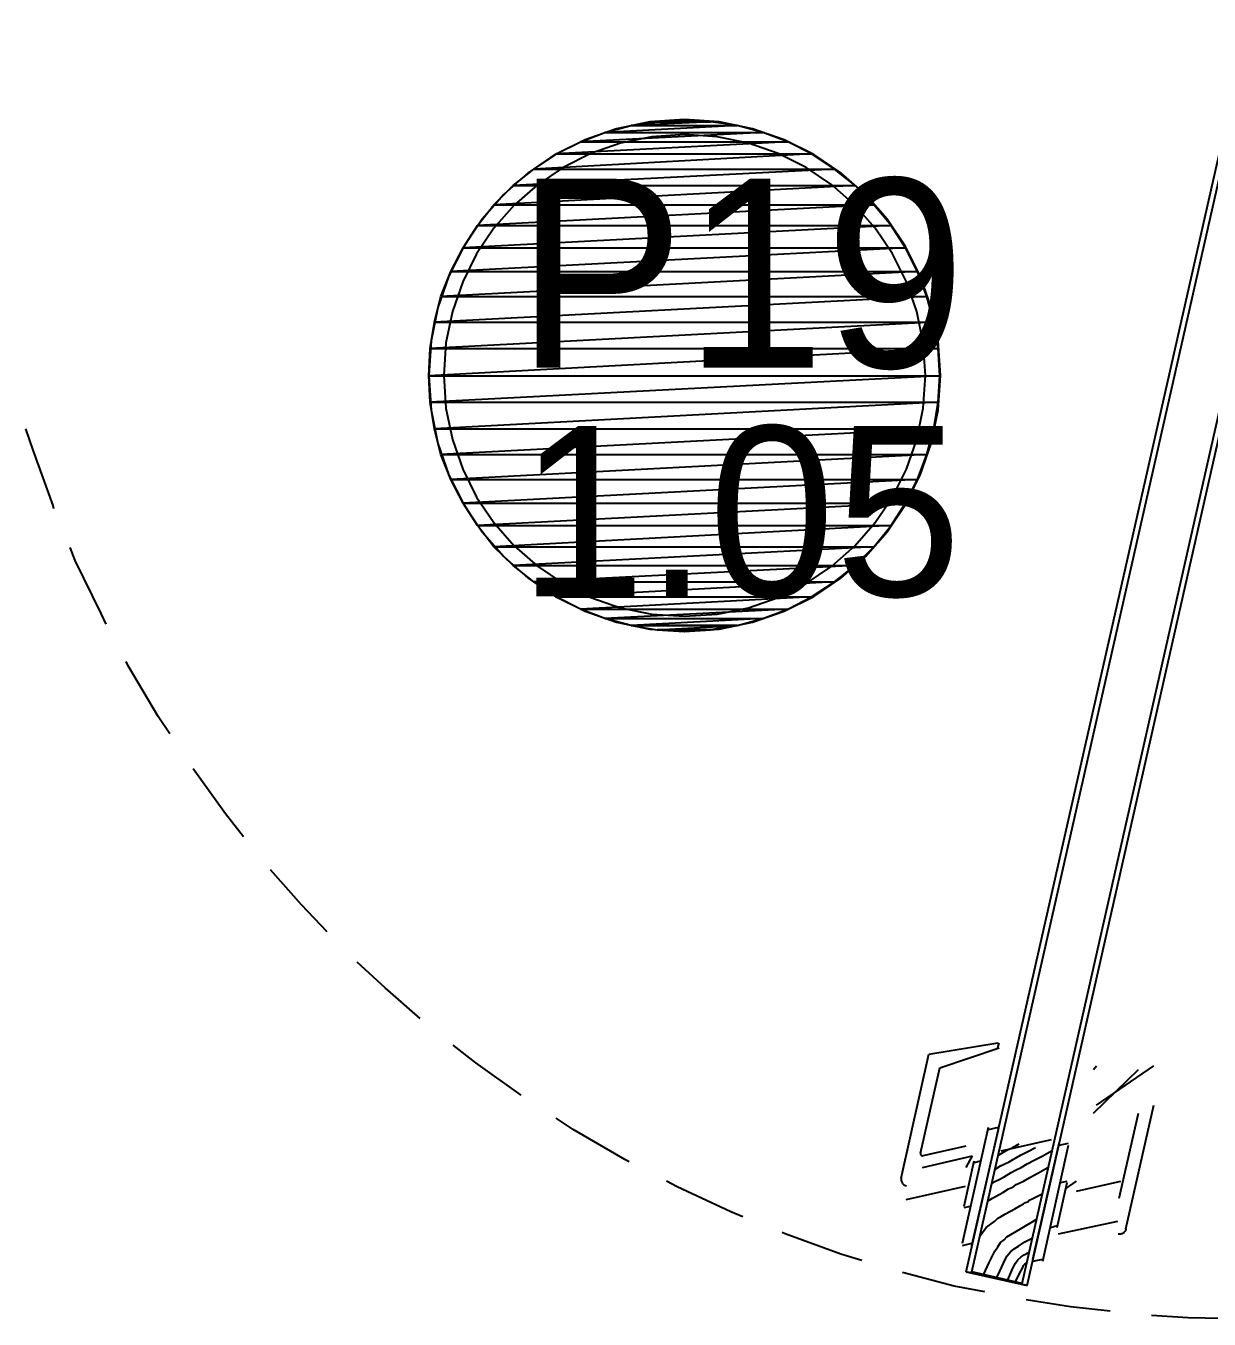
# Model space of a CAD drawing. Header units: millimetres. Extents: x 7649 to 34105, y 3983 to 25377.
# Drawn here: x 18036 to 18911, y 10368 to 11324 of the extents above; entities that cross this region are included whole.
import ezdxf

# ---------------------------------------------------------------- set-up
doc = ezdxf.new("R2010")
doc.units = ezdxf.units.MM

msp = doc.modelspace()

# ---------------------------------------------------------------- linework, layer by layer
at = {"layer": 'GEOMETRY', "color": 7}
for p, q in [((18731.79444, 10402.53472), (18940.28611, 11323.81389)), ((18736.02778, 10402.53472), (18943.99028, 11322.22639)), ((18773.06944, 10394.06806), (18980.50278, 11311.11389)), ((18776.77361, 10392.48056), (18984.20694, 11310.05556)), ((18581.51111, 11244.96806), (18446.57361, 11238.08889)), ((18446.57361, 11238.08889), (18464.56528, 11244.96806)), ((18581.51111, 11244.96806), (18446.57361, 11238.08889)), ((18473.27667, 11247.73545), (18449.93119, 11239.62655)), ((18562.46111, 11250.25972), (18464.56528, 11244.96806)), ((18464.56528, 11244.96806), (18484.14444, 11250.25972)), ((18562.46111, 11250.25972), (18464.56528, 11244.96806)), ((18464.56528, 11244.96806), (18581.51111, 11244.96806)), ((18464.56528, 11244.96806), (18581.51111, 11244.96806)), ((18497.89719, 11252.76609), (18473.27667, 11247.73545)), ((18542.88194, 11252.90556), (18484.14444, 11250.25972)), ((18484.14444, 11250.25972), (18503.19444, 11252.90556)), ((18542.88194, 11252.90556), (18484.14444, 11250.25972)), ((18484.14444, 11250.25972), (18562.46111, 11250.25972)), ((18484.14444, 11250.25972), (18562.46111, 11250.25972)), ((18523.56736, 11254.49306), (18497.89719, 11252.76609)), ((18523.30278, 11253.96389), (18503.19444, 11252.90556)), ((18503.19444, 11252.90556), (18542.88194, 11252.90556)), ((18503.19444, 11252.90556), (18542.88194, 11252.90556)), ((18542.88194, 11252.90556), (18523.30278, 11253.96389)), ((18549.23753, 11252.76609), (18523.56736, 11254.49306)), ((18562.46111, 11250.25972), (18542.88194, 11252.90556)), ((18573.85805, 11247.73545), (18549.23753, 11252.76609)), ((18581.51111, 11244.96806), (18562.46111, 11250.25972)), ((18597.20353, 11239.62655), (18573.85805, 11247.73545)), ((18600.03194, 11238.08889), (18581.51111, 11244.96806)), ((18449.93119, 11239.62655), (18428.08616, 11228.66479)), ((18600.03194, 11238.08889), (18428.58194, 11229.09306)), ((18428.58194, 11229.09306), (18446.57361, 11238.08889)), ((18600.03194, 11238.08889), (18428.58194, 11229.09306)), ((18446.57361, 11238.08889), (18600.03194, 11238.08889)), ((18446.57361, 11238.08889), (18600.03194, 11238.08889)), ((18476.23075, 11237.01991), (18454.2566, 11229.38735)), ((18499.40506, 11241.75504), (18476.23075, 11237.01991)), ((18523.56736, 11243.38056), (18499.40506, 11241.75504)), ((18547.72966, 11241.75504), (18523.56736, 11243.38056)), ((18570.90397, 11237.01991), (18547.72966, 11241.75504)), ((18592.87812, 11229.38735), (18570.90397, 11237.01991)), ((18619.04857, 11228.66479), (18597.20353, 11239.62655)), ((18617.49444, 11229.09306), (18600.03194, 11238.08889)), ((18428.08616, 11228.66479), (18407.96697, 11215.07557)), ((18617.49444, 11229.09306), (18412.17778, 11217.98056)), ((18412.17778, 11217.98056), (18428.58194, 11229.09306)), ((18617.49444, 11229.09306), (18412.17778, 11217.98056)), ((18428.58194, 11229.09306), (18617.49444, 11229.09306)), ((18428.58194, 11229.09306), (18617.49444, 11229.09306)), ((18454.2566, 11229.38735), (18433.69477, 11219.06951)), ((18613.43995, 11219.06951), (18592.87812, 11229.38735)), ((18634.42778, 11217.98056), (18617.49444, 11229.09306)), ((18639.16775, 11215.07557), (18619.04857, 11228.66479)), ((18634.42778, 11217.98056), (18396.83194, 11205.80972)), ((18396.83194, 11205.80972), (18412.17778, 11217.98056)), ((18634.42778, 11217.98056), (18396.83194, 11205.80972)), ((18412.17778, 11217.98056), (18634.42778, 11217.98056)), ((18412.17778, 11217.98056), (18634.42778, 11217.98056)), ((18433.69477, 11219.06951), (18414.75742, 11206.27855)), ((18632.3773, 11206.27855), (18613.43995, 11219.06951)), ((18649.77361, 11205.80972), (18634.42778, 11217.98056)), ((18407.96697, 11215.07557), (18389.79904, 11199.08429)), ((18657.33568, 11199.08429), (18639.16775, 11215.07557)), ((18389.79904, 11199.08429), (18373.80776, 11180.91636)), ((18649.77361, 11205.80972), (18382.54444, 11191.52222)), ((18382.54444, 11191.52222), (18396.83194, 11205.80972)), ((18649.77361, 11205.80972), (18382.54444, 11191.52222)), ((18396.83194, 11205.80972), (18649.77361, 11205.80972)), ((18396.83194, 11205.80972), (18649.77361, 11205.80972)), ((18414.75742, 11206.27855), (18397.6567, 11191.22663)), ((18649.47802, 11191.22663), (18632.3773, 11206.27855)), ((18663.53194, 11191.52222), (18649.77361, 11205.80972)), ((18673.32696, 11180.91636), (18657.33568, 11199.08429)), ((18663.53194, 11191.52222), (18370.37361, 11176.17639)), ((18370.37361, 11176.17639), (18382.54444, 11191.52222)), ((18663.53194, 11191.52222), (18370.37361, 11176.17639)), ((18382.54444, 11191.52222), (18663.53194, 11191.52222)), ((18382.54444, 11191.52222), (18663.53194, 11191.52222)), ((18397.6567, 11191.22663), (18382.60478, 11174.12592)), ((18664.52994, 11174.12592), (18649.47802, 11191.22663)), ((18676.23194, 11176.17639), (18663.53194, 11191.52222)), ((18373.80776, 11180.91636), (18360.21854, 11160.79718)), ((18686.91618, 11160.79718), (18673.32696, 11180.91636)), ((18676.23194, 11176.17639), (18359.79028, 11159.77222)), ((18359.79028, 11159.77222), (18370.37361, 11176.17639)), ((18676.23194, 11176.17639), (18359.79028, 11159.77222)), ((18382.60478, 11174.12592), (18369.81382, 11155.18856)), ((18370.37361, 11176.17639), (18676.23194, 11176.17639)), ((18370.37361, 11176.17639), (18676.23194, 11176.17639)), ((18677.3209, 11155.18856), (18664.52994, 11174.12592)), ((18686.81528, 11159.77222), (18676.23194, 11176.17639)), ((18360.21854, 11160.79718), (18349.25678, 11138.95214)), ((18686.81528, 11159.77222), (18350.79444, 11142.30972)), ((18350.79444, 11142.30972), (18359.79028, 11159.77222)), ((18686.81528, 11159.77222), (18350.79444, 11142.30972)), ((18359.79028, 11159.77222), (18686.81528, 11159.77222)), ((18359.79028, 11159.77222), (18686.81528, 11159.77222)), ((18695.81111, 11142.30972), (18686.81528, 11159.77222)), ((18697.87794, 11138.95214), (18686.91618, 11160.79718)), ((18369.81382, 11155.18856), (18359.49598, 11134.62673)), ((18687.63874, 11134.62673), (18677.3209, 11155.18856)), ((18695.81111, 11142.30972), (18343.38611, 11123.78889)), ((18343.38611, 11123.78889), (18350.79444, 11142.30972)), ((18695.81111, 11142.30972), (18343.38611, 11123.78889)), ((18350.79444, 11142.30972), (18695.81111, 11142.30972)), ((18350.79444, 11142.30972), (18695.81111, 11142.30972)), ((18702.69028, 11123.78889), (18695.81111, 11142.30972)), ((18349.25678, 11138.95214), (18341.14788, 11115.60666)), ((18359.49598, 11134.62673), (18351.86342, 11112.65258)), ((18695.2713, 11112.65258), (18687.63874, 11134.62673)), ((18705.98684, 11115.60666), (18697.87794, 11138.95214)), ((18702.69028, 11123.78889), (18338.62361, 11104.73889)), ((18338.62361, 11104.73889), (18343.38611, 11123.78889)), ((18702.69028, 11123.78889), (18338.62361, 11104.73889)), ((18343.38611, 11123.78889), (18702.69028, 11123.78889)), ((18343.38611, 11123.78889), (18702.69028, 11123.78889)), ((18707.98194, 11104.73889), (18702.69028, 11123.78889)), ((18341.14788, 11115.60666), (18336.11725, 11090.98614)), ((18351.86342, 11112.65258), (18347.1283, 11089.47827)), ((18700.00642, 11089.47827), (18695.2713, 11112.65258)), ((18711.01748, 11090.98614), (18705.98684, 11115.60666)), ((18707.98194, 11104.73889), (18335.44861, 11085.15972)), ((18335.44861, 11085.15972), (18338.62361, 11104.73889)), ((18707.98194, 11104.73889), (18335.44861, 11085.15972)), ((18338.62361, 11104.73889), (18707.98194, 11104.73889)), ((18338.62361, 11104.73889), (18707.98194, 11104.73889)), ((18711.15694, 11085.15972), (18707.98194, 11104.73889)), ((18336.11725, 11090.98614), (18334.39028, 11065.31597)), ((18711.15694, 11085.15972), (18334.39028, 11065.05139)), ((18334.39028, 11065.05139), (18335.44861, 11085.15972)), ((18711.15694, 11085.15972), (18334.39028, 11065.05139)), ((18335.44861, 11085.15972), (18711.15694, 11085.15972)), ((18335.44861, 11085.15972), (18711.15694, 11085.15972)), ((18347.1283, 11089.47827), (18345.50278, 11065.31597)), ((18701.63194, 11065.31597), (18700.00642, 11089.47827)), ((18712.74444, 11065.31597), (18711.01748, 11090.98614)), ((18712.21528, 11065.05139), (18711.15694, 11085.15972)), ((18334.39028, 11065.31597), (18336.11725, 11039.64581)), ((18334.39028, 11065.05139), (18712.21528, 11065.05139)), ((18334.39028, 11065.05139), (18712.21528, 11065.05139)), ((18335.44861, 11045.47222), (18334.39028, 11065.05139)), ((18712.21528, 11065.05139), (18335.44861, 11045.47222)), ((18712.21528, 11065.05139), (18335.44861, 11045.47222)), ((18344.97361, 11065.05139), (18701.10278, 11065.05139)), ((18345.50278, 11065.31597), (18347.1283, 11041.15367)), ((18700.00642, 11041.15367), (18701.63194, 11065.31597)), ((18711.01748, 11039.64581), (18712.74444, 11065.31597)), ((18711.15694, 11045.47222), (18712.21528, 11065.05139)), ((18335.44861, 11045.47222), (18711.15694, 11045.47222)), ((18335.44861, 11045.47222), (18711.15694, 11045.47222)), ((18338.62361, 11025.89306), (18335.44861, 11045.47222)), ((18711.15694, 11045.47222), (18338.62361, 11025.89306)), ((18711.15694, 11045.47222), (18338.62361, 11025.89306)), ((18707.98194, 11025.89306), (18711.15694, 11045.47222)), ((18336.11725, 11039.64581), (18341.14788, 11015.02528)), ((18347.1283, 11041.15367), (18351.86342, 11017.97936)), ((18695.2713, 11017.97936), (18700.00642, 11041.15367)), ((18705.98684, 11015.02528), (18711.01748, 11039.64581)), ((18041.76111, 11010.01806), (18036.46944, 11025.89306)), ((18338.62361, 11025.89306), (18707.98194, 11025.89306)), ((18338.62361, 11025.89306), (18707.98194, 11025.89306)), ((18343.38611, 11006.84306), (18338.62361, 11025.89306)), ((18707.98194, 11025.89306), (18343.38611, 11006.84306)), ((18707.98194, 11025.89306), (18343.38611, 11006.84306)), ((18702.69028, 11006.84306), (18707.98194, 11025.89306)), ((18351.86342, 11017.97936), (18359.49598, 10996.00522)), ((18687.63874, 10996.00522), (18695.2713, 11017.97936)), ((18056.57778, 10969.27222), (18041.76111, 11010.01806)), ((18341.14788, 11015.02528), (18349.25678, 10991.6798)), ((18343.38611, 11006.84306), (18702.69028, 11006.84306)), ((18343.38611, 11006.84306), (18702.69028, 11006.84306)), ((18350.79444, 10988.32222), (18343.38611, 11006.84306)), ((18702.69028, 11006.84306), (18350.79444, 10988.32222)), ((18702.69028, 11006.84306), (18350.79444, 10988.32222)), ((18695.81111, 10988.32222), (18702.69028, 11006.84306)), ((18697.87794, 10991.6798), (18705.98684, 11015.02528)), ((18349.25678, 10991.6798), (18360.21854, 10969.83477)), ((18350.79444, 10988.32222), (18695.81111, 10988.32222)), ((18350.79444, 10988.32222), (18695.81111, 10988.32222)), ((18359.79028, 10970.85972), (18350.79444, 10988.32222)), ((18359.49598, 10996.00522), (18369.81382, 10975.44338)), ((18695.81111, 10988.32222), (18359.79028, 10970.85972)), ((18695.81111, 10988.32222), (18359.79028, 10970.85972)), ((18677.3209, 10975.44338), (18687.63874, 10996.00522)), ((18686.81528, 10970.85972), (18695.81111, 10988.32222)), ((18686.91618, 10969.83477), (18697.87794, 10991.6798)), ((18057.10694, 10966.62639), (18056.57778, 10969.27222)), ((18359.79028, 10970.85972), (18686.81528, 10970.85972)), ((18359.79028, 10970.85972), (18686.81528, 10970.85972)), ((18370.37361, 10954.45556), (18359.79028, 10970.85972)), ((18360.21854, 10969.83477), (18373.80776, 10949.71558)), ((18369.81382, 10975.44338), (18382.60478, 10956.50603)), ((18686.81528, 10970.85972), (18370.37361, 10954.45556)), ((18686.81528, 10970.85972), (18370.37361, 10954.45556)), ((18664.52994, 10956.50603), (18677.3209, 10975.44338)), ((18673.32696, 10949.71558), (18686.91618, 10969.83477)), ((18676.23194, 10954.45556), (18686.81528, 10970.85972)), ((18370.37361, 10954.45556), (18676.23194, 10954.45556)), ((18370.37361, 10954.45556), (18676.23194, 10954.45556)), ((18382.54444, 10938.58056), (18370.37361, 10954.45556)), ((18373.80776, 10949.71558), (18389.79904, 10931.54765)), ((18676.23194, 10954.45556), (18382.54444, 10938.58056)), ((18676.23194, 10954.45556), (18382.54444, 10938.58056)), ((18382.60478, 10956.50603), (18397.6567, 10939.40531)), ((18649.47802, 10939.40531), (18664.52994, 10956.50603)), ((18657.33568, 10931.54765), (18673.32696, 10949.71558)), ((18663.53194, 10938.58056), (18676.23194, 10954.45556)), ((18397.6567, 10939.40531), (18414.75742, 10924.35339)), ((18632.3773, 10924.35339), (18649.47802, 10939.40531)), ((18072.98194, 10928.52639), (18069.27778, 10938.05139)), ((18382.54444, 10938.58056), (18663.53194, 10938.58056)), ((18382.54444, 10938.58056), (18663.53194, 10938.58056)), ((18396.83194, 10924.82222), (18382.54444, 10938.58056)), ((18389.79904, 10931.54765), (18407.96697, 10915.55637)), ((18663.53194, 10938.58056), (18396.83194, 10924.82222)), ((18663.53194, 10938.58056), (18396.83194, 10924.82222)), ((18639.16775, 10915.55637), (18657.33568, 10931.54765)), ((18649.77361, 10924.82222), (18663.53194, 10938.58056)), ((18092.03194, 10889.36806), (18072.98194, 10928.52639)), ((18396.83194, 10924.82222), (18649.77361, 10924.82222)), ((18396.83194, 10924.82222), (18649.77361, 10924.82222)), ((18412.17778, 10912.65139), (18396.83194, 10924.82222)), ((18649.77361, 10924.82222), (18412.17778, 10912.65139)), ((18649.77361, 10924.82222), (18412.17778, 10912.65139)), ((18414.75742, 10924.35339), (18433.69477, 10911.56243)), ((18613.43995, 10911.56243), (18632.3773, 10924.35339)), ((18634.42778, 10912.65139), (18649.77361, 10924.82222)), ((18407.96697, 10915.55637), (18428.08616, 10901.96715)), ((18412.17778, 10912.65139), (18634.42778, 10912.65139)), ((18412.17778, 10912.65139), (18634.42778, 10912.65139)), ((18428.58194, 10901.53889), (18412.17778, 10912.65139)), ((18634.42778, 10912.65139), (18428.58194, 10901.53889)), ((18634.42778, 10912.65139), (18428.58194, 10901.53889)), ((18433.69477, 10911.56243), (18454.2566, 10901.24459)), ((18592.87812, 10901.24459), (18613.43995, 10911.56243)), ((18617.49444, 10901.53889), (18634.42778, 10912.65139)), ((18619.04857, 10901.96715), (18639.16775, 10915.55637)), ((18428.08616, 10901.96715), (18449.93119, 10891.00539)), ((18428.58194, 10901.53889), (18617.49444, 10901.53889)), ((18428.58194, 10901.53889), (18617.49444, 10901.53889)), ((18446.57361, 10892.54306), (18428.58194, 10901.53889)), ((18617.49444, 10901.53889), (18446.57361, 10892.54306)), ((18617.49444, 10901.53889), (18446.57361, 10892.54306)), ((18454.2566, 10901.24459), (18476.23075, 10893.61203)), ((18570.90397, 10893.61203), (18592.87812, 10901.24459)), ((18597.20353, 10891.00539), (18619.04857, 10901.96715)), ((18600.03194, 10892.54306), (18617.49444, 10901.53889)), ((18446.57361, 10892.54306), (18600.03194, 10892.54306)), ((18446.57361, 10892.54306), (18600.03194, 10892.54306)), ((18464.56528, 10885.66389), (18446.57361, 10892.54306)), ((18600.03194, 10892.54306), (18464.56528, 10885.66389)), ((18600.03194, 10892.54306), (18464.56528, 10885.66389)), ((18476.23075, 10893.61203), (18499.40506, 10888.87691)), ((18547.72966, 10888.87691), (18570.90397, 10893.61203)), ((18581.51111, 10885.66389), (18600.03194, 10892.54306)), ((18095.73611, 10881.43056), (18092.03194, 10889.36806)), ((18449.93119, 10891.00539), (18473.27667, 10882.89649)), ((18464.56528, 10885.66389), (18581.51111, 10885.66389)), ((18464.56528, 10885.66389), (18581.51111, 10885.66389)), ((18484.14444, 10880.37222), (18464.56528, 10885.66389)), ((18473.27667, 10882.89649), (18497.89719, 10877.86586)), ((18581.51111, 10885.66389), (18484.14444, 10880.37222)), ((18581.51111, 10885.66389), (18484.14444, 10880.37222)), ((18499.40506, 10888.87691), (18523.56736, 10887.25139)), ((18523.56736, 10887.25139), (18547.72966, 10888.87691)), ((18549.23753, 10877.86586), (18573.85805, 10882.89649)), ((18562.46111, 10880.37222), (18581.51111, 10885.66389)), ((18573.85805, 10882.89649), (18597.20353, 10891.00539)), ((18484.14444, 10880.37222), (18562.46111, 10880.37222)), ((18562.46111, 10880.37222), (18484.14444, 10880.37222)), ((18484.14444, 10880.37222), (18503.19444, 10877.19722)), ((18497.89719, 10877.86586), (18523.56736, 10876.13889)), ((18503.19444, 10877.19722), (18562.46111, 10880.37222)), ((18503.19444, 10877.19722), (18562.46111, 10880.37222)), ((18542.88194, 10877.19722), (18503.19444, 10877.19722)), ((18542.88194, 10877.19722), (18503.19444, 10877.19722)), ((18503.19444, 10877.19722), (18523.30278, 10876.13889)), ((18523.30278, 10876.13889), (18542.88194, 10877.19722)), ((18523.56736, 10876.13889), (18549.23753, 10877.86586)), ((18562.46111, 10880.37222), (18542.88194, 10877.19722)), ((18112.14028, 10850.73889), (18110.55278, 10853.91389)), ((18134.36528, 10813.16806), (18112.14028, 10850.73889)), ((18142.83194, 10800.46806), (18134.36528, 10813.16806)), ((18184.10694, 10741.20139), (18160.29444, 10774.53889)), ((18197.33611, 10724.26806), (18184.10694, 10741.20139)), ((18240.19861, 10673.99722), (18217.44444, 10699.92639)), ((18259.24861, 10653.88889), (18240.19861, 10673.99722)), ((18302.11111, 10612.61389), (18281.47361, 10631.66389)), ((18328.04028, 10589.85972), (18302.11111, 10612.61389)), ((18369.31528, 10557.05139), (18352.38194, 10570.28056)), ((18704.27778, 10563.40139), (18755.07778, 10571.86806)), ((18712.21528, 10553.34722), (18756.13611, 10568.16389)), ((18755.07778, 10568.16389), (18756.13611, 10571.86806)), ((18402.65278, 10533.23889), (18369.31528, 10557.05139)), ((18683.64028, 10471.85556), (18704.27778, 10563.40139)), ((18697.92778, 10490.37639), (18712.21528, 10553.34722)), ((18825.98611, 10552.28889), (18828.10278, 10554.93472)), ((18825.98611, 10520.00972), (18859.32361, 10552.28889)), ((18828.10278, 10525.83056), (18870.43611, 10554.93472)), ((18845.03611, 10457.03889), (18859.32361, 10520.00972)), ((18849.79861, 10434.28472), (18870.43611, 10525.83056)), ((18441.28194, 10507.83889), (18428.58194, 10516.30556)), ((18729.14861, 10423.70139), (18748.19861, 10509.42639)), ((18748.19861, 10507.83889), (18755.60694, 10509.42639)), ((18479.38194, 10485.61389), (18441.28194, 10507.83889)), ((18736.02778, 10422.11389), (18755.60694, 10507.83889)), ((18757.72361, 10491.96389), (18794.76528, 10500.43056)), ((18697.93439, 10490.27126), (18697.92934, 10490.02533)), ((18697.92934, 10490.02533), (18697.95643, 10489.7849)), ((18697.97325, 10490.52005), (18697.93439, 10490.27126)), ((18697.95643, 10489.7849), (18698.01398, 10489.55263)), ((18698.98611, 10488.25972), (18731.79444, 10495.66806)), ((18755.60694, 10488.78889), (18758.25278, 10490.37639)), ((18758.25278, 10490.37639), (18761.95694, 10492.49306)), ((18761.95694, 10492.49306), (18766.19028, 10494.60972)), ((18766.19028, 10494.60972), (18770.95278, 10497.25556)), ((18772.01111, 10488.78889), (18777.30278, 10491.43472)), ((18777.30278, 10491.43472), (18783.12361, 10494.60972)), ((18781.00694, 10412.05972), (18800.58611, 10497.78472)), ((18788.41528, 10410.47222), (18807.46528, 10496.19722)), ((18788.41528, 10488.25972), (18794.76528, 10491.96389)), ((18800.58611, 10496.19722), (18807.46528, 10497.78472)), ((18482.55694, 10484.02639), (18479.38194, 10485.61389)), ((18698.01398, 10489.55263), (18698.10033, 10489.33115)), ((18698.10033, 10489.33115), (18698.21381, 10489.12311)), ((18698.21381, 10489.12311), (18698.35273, 10488.93115)), ((18698.35273, 10488.93115), (18698.51543, 10488.75792)), ((18698.51543, 10488.75792), (18698.70024, 10488.60607)), ((18698.70024, 10488.60607), (18698.90549, 10488.47823)), ((18698.90549, 10488.47823), (18699.12949, 10488.37706)), ((18699.12949, 10488.37706), (18699.37058, 10488.3052)), ((18699.51528, 10479.79306), (18736.55694, 10488.25972)), ((18730.20694, 10451.21806), (18737.61528, 10484.55556)), ((18731.79444, 10479.79306), (18736.55694, 10488.25972)), ((18737.61528, 10483.49722), (18742.37778, 10484.55556)), ((18752.96111, 10478.20556), (18757.19444, 10480.85139)), ((18757.19444, 10480.85139), (18760.36944, 10482.43889)), ((18760.36944, 10482.43889), (18763.54444, 10484.02639)), ((18763.54444, 10484.02639), (18767.24861, 10486.14306)), ((18767.24861, 10486.14306), (18772.01111, 10488.78889)), ((18772.54028, 10479.79306), (18776.77361, 10482.43889)), ((18776.77361, 10482.43889), (18782.06528, 10485.08472)), ((18782.06528, 10485.08472), (18788.41528, 10488.25972)), ((18683.65869, 10471.49534), (18683.64479, 10470.82771)), ((18683.64479, 10470.82771), (18683.71809, 10470.17507)), ((18683.7643, 10472.17078), (18683.65869, 10471.49534)), ((18753.49028, 10469.73889), (18756.13611, 10470.79722)), ((18756.13611, 10470.79722), (18759.84028, 10472.91389)), ((18759.84028, 10472.91389), (18765.13194, 10476.08889)), ((18765.13194, 10476.08889), (18768.30694, 10477.67639)), ((18768.30694, 10477.67639), (18772.54028, 10479.79306)), ((18774.12778, 10469.73889), (18778.89028, 10472.38472)), ((18778.89028, 10472.38472), (18784.71111, 10475.55972)), ((18784.71111, 10475.55972), (18792.11944, 10479.79306)), ((18518.01111, 10465.50556), (18510.07361, 10469.73889)), ((18557.69861, 10446.98472), (18518.01111, 10465.50556)), ((18683.71809, 10470.17507), (18683.87409, 10469.54459)), ((18683.87409, 10469.54459), (18684.10829, 10468.94343)), ((18684.10829, 10468.94343), (18684.4162, 10468.37877)), ((18684.4162, 10468.37877), (18684.79331, 10467.85777)), ((18684.79331, 10467.85777), (18685.23513, 10467.38761)), ((18685.23513, 10467.38761), (18685.73715, 10466.97546)), ((18685.73715, 10466.97546), (18686.29487, 10466.62849)), ((18686.29487, 10466.62849), (18686.90379, 10466.35386)), ((18686.90379, 10466.35386), (18687.55942, 10466.15875)), ((18687.34444, 10455.98056), (18731.26528, 10466.03472)), ((18750.84444, 10468.15139), (18753.49028, 10469.73889)), ((18754.01944, 10458.62639), (18758.78194, 10461.27222)), ((18758.78194, 10461.27222), (18763.01528, 10463.91806)), ((18763.01528, 10463.91806), (18765.66111, 10464.97639)), ((18765.66111, 10464.97639), (18767.24861, 10466.03472)), ((18767.24861, 10466.03472), (18768.83611, 10467.09306)), ((18768.83611, 10467.09306), (18770.95278, 10468.15139)), ((18770.95278, 10468.15139), (18774.12778, 10469.73889)), ((18798.99861, 10435.34306), (18806.40694, 10468.68056)), ((18801.64444, 10468.68056), (18806.40694, 10469.73889)), ((18805.34861, 10463.91806), (18813.28611, 10469.73889)), ((18813.28611, 10462.33056), (18846.09444, 10469.73889)), ((18747.66944, 10454.92222), (18751.37361, 10457.03889)), ((18751.37361, 10457.03889), (18754.01944, 10458.62639)), ((18767.77778, 10449.10139), (18772.01111, 10451.74722)), ((18772.01111, 10451.74722), (18774.12778, 10452.80556)), ((18774.12778, 10452.80556), (18774.65694, 10453.33472)), ((18774.65694, 10453.33472), (18775.18611, 10453.86389)), ((18775.18611, 10453.86389), (18775.71528, 10453.86389)), ((18775.71528, 10453.86389), (18777.30278, 10454.39306)), ((18777.30278, 10454.39306), (18778.36111, 10455.45139)), ((18778.36111, 10455.45139), (18780.47778, 10456.50972)), ((18780.47778, 10456.50972), (18783.65278, 10458.09722)), ((18783.65278, 10458.09722), (18787.88611, 10460.21389)), ((18566.69444, 10443.28056), (18557.69861, 10446.98472)), ((18730.20694, 10450.15972), (18734.96944, 10451.21806)), ((18752.96111, 10440.10556), (18755.07778, 10442.22222)), ((18755.07778, 10442.22222), (18757.19444, 10443.28056)), ((18757.19444, 10443.28056), (18760.89861, 10445.39722)), ((18760.89861, 10445.39722), (18767.77778, 10449.10139)), ((18741.84861, 10428.99306), (18746.61111, 10435.34306)), ((18746.61111, 10435.34306), (18752.96111, 10440.10556)), ((18761.95694, 10428.46389), (18772.01111, 10434.28472)), ((18772.01111, 10434.28472), (18783.65278, 10441.16389)), ((18794.23611, 10435.34306), (18798.99861, 10436.93056)), ((18800.05694, 10430.58056), (18843.97778, 10440.10556)), ((18848.97516, 10432.17533), (18849.3872, 10432.67728)), ((18849.3872, 10432.67728), (18849.73409, 10433.23484)), ((18849.73409, 10433.23484), (18850.00867, 10433.84347)), ((18850.00867, 10433.84347), (18850.20376, 10434.49866)), ((18597.91528, 10430.58056), (18595.79861, 10431.63889)), ((18639.19028, 10415.76389), (18597.91528, 10430.58056)), ((18729.14861, 10422.11389), (18736.02778, 10423.70139)), ((18755.07778, 10421.05556), (18757.19444, 10424.23056)), ((18757.19444, 10424.23056), (18759.84028, 10426.34722)), ((18759.84028, 10426.34722), (18761.95694, 10428.46389)), ((18770.42361, 10421.58472), (18775.18611, 10424.75972)), ((18775.18611, 10424.75972), (18780.47778, 10427.40556)), ((18844.19275, 10430.70458), (18844.86817, 10430.59877)), ((18844.86817, 10430.59877), (18845.53575, 10430.58477)), ((18845.53575, 10430.58477), (18846.1883, 10430.65805)), ((18846.1883, 10430.65805), (18846.81868, 10430.8141)), ((18846.81868, 10430.8141), (18847.41972, 10431.04837)), ((18847.41972, 10431.04837), (18847.98425, 10431.35635)), ((18847.98425, 10431.35635), (18848.50512, 10431.73351)), ((18848.50512, 10431.73351), (18848.97516, 10432.17533)), ((18654.53611, 10411.00139), (18639.19028, 10415.76389)), ((18748.72778, 10409.41389), (18752.96111, 10417.88056)), ((18752.96111, 10417.88056), (18755.07778, 10421.05556)), ((18759.31111, 10408.88472), (18761.95694, 10414.17639)), ((18761.95694, 10414.17639), (18764.60278, 10417.35139)), ((18764.60278, 10417.35139), (18767.24861, 10419.46806)), ((18767.24861, 10419.46806), (18770.42361, 10421.58472)), ((18769.89444, 10411.53056), (18772.54028, 10413.64722)), ((18772.54028, 10413.64722), (18774.65694, 10415.23472)), ((18774.65694, 10415.23472), (18777.83194, 10416.82222)), ((18744.49444, 10400.41806), (18748.72778, 10409.41389)), ((18756.66528, 10403.06389), (18759.31111, 10408.88472)), ((18762.48611, 10396.71389), (18766.19028, 10405.18056)), ((18766.19028, 10405.18056), (18768.30694, 10408.88472)), ((18768.30694, 10408.88472), (18769.89444, 10411.53056)), ((18770.95278, 10400.94722), (18773.59861, 10405.70972)), ((18773.59861, 10405.70972), (18774.12778, 10407.29722)), ((18774.12778, 10407.29722), (18774.65694, 10407.82639)), ((18774.65694, 10407.82639), (18775.18611, 10408.35556)), ((18775.18611, 10408.35556), (18776.24444, 10408.88472)), ((18781.00694, 10410.47222), (18788.41528, 10412.05972)), ((18722.79861, 10391.95139), (18684.69861, 10402.00556)), ((18731.79444, 10402.53472), (18776.77361, 10392.48056)), ((18776.77361, 10392.48056), (18731.79444, 10402.53472)), ((18773.06944, 10394.06806), (18736.02778, 10402.53472)), ((18754.54861, 10398.30139), (18756.66528, 10403.06389)), ((18768.30694, 10395.12639), (18770.95278, 10400.94722)), ((18745.55278, 10387.71806), (18722.79861, 10391.95139)), ((18809.05278, 10376.60556), (18776.24444, 10381.89722)), ((18838.15694, 10373.43056), (18809.05278, 10376.60556)), ((18895.83611, 10368.66806), (18868.84861, 10370.25556)), ((18939.75694, 10367.60972), (18895.83611, 10368.66806))]:
    msp.add_line(p, q, dxfattribs=at)

# ---------------------------------------------------------------- texts
at = {"layer": 'TEXT'}
for s, height, p in [('P19', 139.69947, (18398.94861, 11071.16867)), ('1.05', 125.72947, (18401.06528, 10902.1232))]:
    msp.add_text(s, height=height, dxfattribs=at).set_placement(p)

doc.saveas('drawing.dxf')
